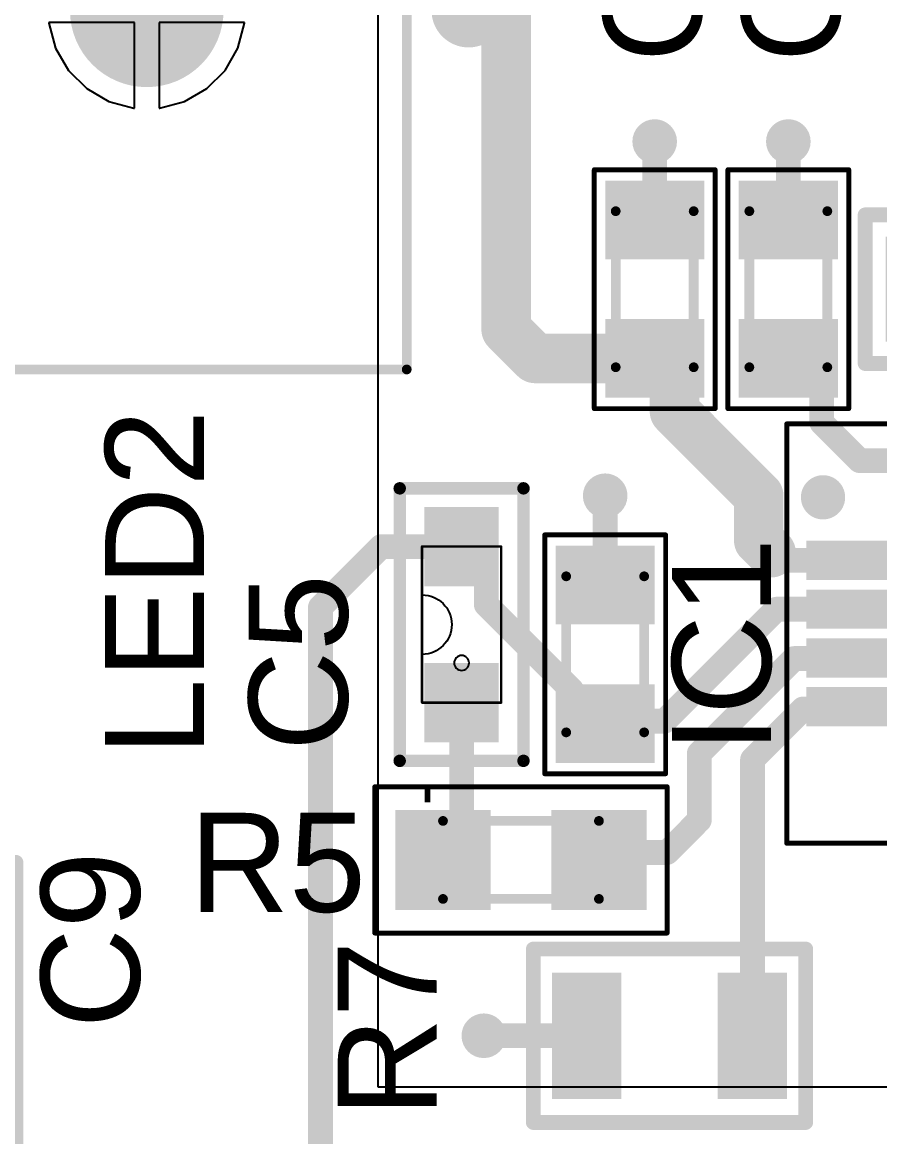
# Model space of a CAD drawing. Header units: inches. Extents: x -0.1 to 45, y 0.5 to 34.4.
# Drawn here: x 23.28 to 32.08, y 7.78 to 19.21 of the extents above; entities that cross this region are included whole.
import ezdxf

# ---------------------------------------------------------------- set-up
doc = ezdxf.new("R2010")
doc.units = ezdxf.units.IN
doc.styles.add('Arial', font='', dxfattribs={"height": 0.2})
doc.styles.get('Arial').set_extended_font_data('Arial')

# ---------------------------------------------------------------- blocks, each defined once
blk = doc.blocks.new('STA_RMCF0805_STP_L_51')
for color, points in [(8, [(-1.2065, 0.6477), (-0.4953, 0.6477), (-0.4953, -0.6477), (-1.2065, -0.6477)]), (216, [(-1.2065, 0.6477), (-0.4953, 0.6477), (-0.4953, -0.6477), (-1.2065, -0.6477)]), (1, [(-1.2065, 0.6477), (-0.4953, 0.6477), (-0.4953, -0.6477), (-1.2065, -0.6477)]), (8, [(0.4953, 0.6477), (1.2065, 0.6477), (1.2065, -0.6477), (0.4953, -0.6477)]), (216, [(0.4953, 0.6477), (1.2065, 0.6477), (1.2065, -0.6477), (0.4953, -0.6477)]), (1, [(0.4953, 0.6477), (1.2065, 0.6477), (1.2065, -0.6477), (0.4953, -0.6477)])]:
    blk.add_hatch(color=color).paths.add_polyline_path(points)
for points in [[(-1.397, -0.889, 0.1524, 0.1524, 0), (-1.397, 0.889, 0.1524, 0.1524, 0)], [(-1.397, 0.889, 0.1524, 0.1524, 0), (1.397, 0.889, 0.1524, 0.1524, 0)], [(1.397, -0.889, 0.1524, 0.1524, 0), (1.397, 0.889, 0.1524, 0.1524, 0)], [(-1.397, -0.889, 0.1524, 0.1524, 0), (1.397, -0.889, 0.1524, 0.1524, 0)]]:
    blk.add_lwpolyline(points, format="xyseb")
for points in [[(-1.4351, 0.889, 0.0762, 0.0762, 1), (-1.3589, 0.889, 0.0762, 0.0762, 1)], [(-1.4351, 0.889, 0.0762, 0.0762, 1), (-1.3589, 0.889, 0.0762, 0.0762, 1)], [(1.3589, 0.889, 0.0762, 0.0762, 1), (1.4351, 0.889, 0.0762, 0.0762, 1)], [(1.3589, 0.889, 0.0762, 0.0762, 1), (1.4351, 0.889, 0.0762, 0.0762, 1)], [(-1.4351, -0.889, 0.0762, 0.0762, 1), (-1.3589, -0.889, 0.0762, 0.0762, 1)], [(-1.4351, -0.889, 0.0762, 0.0762, 1), (-1.3589, -0.889, 0.0762, 0.0762, 1)], [(1.3589, -0.889, 0.0762, 0.0762, 1), (1.4351, -0.889, 0.0762, 0.0762, 1)], [(1.3589, -0.889, 0.0762, 0.0762, 1), (1.4351, -0.889, 0.0762, 0.0762, 1)]]:
    blk.add_lwpolyline(points, format="xyseb", close=True)
at = {"style": 'Arial'}
blk.add_text('R7', height=1.016, rotation=90, dxfattribs=at).set_placement((-2.3876, -0.8382))
blk = doc.blocks.new('RESC1608X55N_53')
for color, points in [(216, [(-1.288, -0.513), (-1.288, 0.513), (-0.312, 0.513), (-0.312, -0.513)]), (8, [(-1.25, -0.475), (-1.25, 0.475), (-0.35, 0.475), (-0.35, -0.475)]), (1, [(-1.25, -0.475), (-1.25, 0.475), (-0.35, 0.475), (-0.35, -0.475)]), (216, [(0.312, -0.513), (0.312, 0.513), (1.288, 0.513), (1.288, -0.513)]), (8, [(0.35, -0.475), (0.35, 0.475), (1.25, 0.475), (1.25, -0.475)]), (1, [(0.35, -0.475), (0.35, 0.475), (1.25, 0.475), (1.25, -0.475)])]:
    blk.add_hatch(color=color).paths.add_polyline_path(points)
for points in [[(-1.5, 0.75, 0.05, 0.05, 0), (1.5, 0.75, 0.05, 0.05, 0)], [(-1.5, -0.75, 0.05, 0.05, 0), (-1.5, 0.75, 0.05, 0.05, 0)], [(1.5, -0.75, 0.05, 0.05, 0), (1.5, 0.75, 0.05, 0.05, 0)], [(-0.8, -0.4, 0.1, 0.1, 0), (-0.8, 0.4, 0.1, 0.1, 0)], [(-0.8, 0.4, 0.1, 0.1, 0), (0.8, 0.4, 0.1, 0.1, 0)], [(0.8, -0.4, 0.1, 0.1, 0), (0.8, 0.4, 0.1, 0.1, 0)], [(-0.8, -0.4, 0.1, 0.1, 0), (0.8, -0.4, 0.1, 0.1, 0)], [(-1.5, -0.75, 0.05, 0.05, 0), (1.5, -0.75, 0.05, 0.05, 0)]]:
    blk.add_lwpolyline(points, format="xyseb")
for points in [[(-1.512, 0.75, 0.025, 0.025, 1), (-1.488, 0.75, 0.025, 0.025, 1)], [(-1.512, 0.75, 0.025, 0.025, 1), (-1.488, 0.75, 0.025, 0.025, 1)], [(1.488, 0.75, 0.025, 0.025, 1), (1.512, 0.75, 0.025, 0.025, 1)], [(1.488, 0.75, 0.025, 0.025, 1), (1.512, 0.75, 0.025, 0.025, 1)], [(-0.825, 0.4, 0.05, 0.05, 1), (-0.775, 0.4, 0.05, 0.05, 1)], [(-0.825, 0.4, 0.05, 0.05, 1), (-0.775, 0.4, 0.05, 0.05, 1)], [(0.775, 0.4, 0.05, 0.05, 1), (0.825, 0.4, 0.05, 0.05, 1)], [(0.775, 0.4, 0.05, 0.05, 1), (0.825, 0.4, 0.05, 0.05, 1)], [(-0.825, -0.4, 0.05, 0.05, 1), (-0.775, -0.4, 0.05, 0.05, 1)], [(-0.825, -0.4, 0.05, 0.05, 1), (-0.775, -0.4, 0.05, 0.05, 1)], [(0.775, -0.4, 0.05, 0.05, 1), (0.825, -0.4, 0.05, 0.05, 1)], [(0.775, -0.4, 0.05, 0.05, 1), (0.825, -0.4, 0.05, 0.05, 1)], [(-1.512, -0.75, 0.025, 0.025, 1), (-1.488, -0.75, 0.025, 0.025, 1)], [(-1.512, -0.75, 0.025, 0.025, 1), (-1.488, -0.75, 0.025, 0.025, 1)], [(1.488, -0.75, 0.025, 0.025, 1), (1.512, -0.75, 0.025, 0.025, 1)], [(1.488, -0.75, 0.025, 0.025, 1), (1.512, -0.75, 0.025, 0.025, 1)]]:
    blk.add_lwpolyline(points, format="xyseb", close=True)
at = {"style": 'Arial'}
blk.add_text('R5', height=1.016, rotation=360, dxfattribs=at).set_placement((-3.404, -0.533))
blk = doc.blocks.new('LED_B1931NG_HVK_59')
for color, points in [(8, [(-1.206, 0.381), (-0.394, 0.381), (-0.394, -0.381), (-1.206, -0.381)]), (216, [(-1.206, 0.381), (-0.394, 0.381), (-0.394, -0.381), (-1.206, -0.381)]), (1, [(-1.206, 0.381), (-0.394, 0.381), (-0.394, -0.381), (-1.206, -0.381)]), (8, [(1.206, -0.381), (0.394, -0.381), (0.394, 0.381), (1.206, 0.381)]), (216, [(1.206, -0.381), (0.394, -0.381), (0.394, 0.381), (1.206, 0.381)]), (1, [(1.206, -0.381), (0.394, -0.381), (0.394, 0.381), (1.206, 0.381)])]:
    blk.add_hatch(color=color).paths.add_polyline_path(points)
for points, format in [([(-1.397, 0.635, 0.127, 0.127, 0), (1.397, 0.635, 0.127, 0.127, 0)], "xyseb"), ([(-1.397, 0.635, 0.127, 0.127, 0), (-1.397, -0.635, 0.127, 0.127, 0)], "xyseb"), ([(1.397, 0.635, 0.127, 0.127, 0), (1.397, -0.635, 0.127, 0.127, 0)], "xyseb"), ([(-0.8, 0.406, 0.0254, 0.0254, 0), (0.8, 0.406, 0.0254, 0.0254, 0)], "xyseb"), ([(-0.8, 0.406, 0.0254, 0.0254, 0), (-0.8, -0.406, 0.0254, 0.0254, 0)], "xyseb"), ([(0.305, 0.406, -1), (-0.305, 0.406)], "xyb"), ([(0.8, 0.406, 0.0254, 0.0254, 0), (0.8, -0.406, 0.0254, 0.0254, 0)], "xyseb"), ([(-0.8, -0.406, 0.0254, 0.0254, 0), (0.8, -0.406, 0.0254, 0.0254, 0)], "xyseb"), ([(-1.397, -0.635, 0.127, 0.127, 0), (1.397, -0.635, 0.127, 0.127, 0)], "xyseb")]:
    blk.add_lwpolyline(points, format=format)
for points, format in [([(-1.429, 0.635, 0.0635, 0.0635, 1), (-1.365, 0.635, 0.0635, 0.0635, 1)], "xyseb"), ([(-1.429, 0.635, 0.0635, 0.0635, 1), (-1.365, 0.635, 0.0635, 0.0635, 1)], "xyseb"), ([(1.365, 0.635, 0.0635, 0.0635, 1), (1.429, 0.635, 0.0635, 0.0635, 1)], "xyseb"), ([(1.365, 0.635, 0.0635, 0.0635, 1), (1.429, 0.635, 0.0635, 0.0635, 1)], "xyseb"), ([(-0.806, 0.406, 0.0127, 0.0127, 1), (-0.794, 0.406, 0.0127, 0.0127, 1)], "xyseb"), ([(-0.806, 0.406, 0.0127, 0.0127, 1), (-0.794, 0.406, 0.0127, 0.0127, 1)], "xyseb"), ([(-0.305, 0.406, 1), (-0.305, 0.406, 1)], "xyb"), ([(0.305, 0.406, 1), (0.305, 0.406, 1)], "xyb"), ([(0.794, 0.406, 0.0127, 0.0127, 1), (0.806, 0.406, 0.0127, 0.0127, 1)], "xyseb"), ([(0.794, 0.406, 0.0127, 0.0127, 1), (0.806, 0.406, 0.0127, 0.0127, 1)], "xyseb"), ([(-0.317, 0, 1), (-0.47, 0, 1)], "xyb"), ([(-0.47, 0, 1), (-0.47, 0, 1)], "xyb"), ([(-0.317, 0, 1), (-0.317, 0, 1)], "xyb"), ([(-0.806, -0.406, 0.0127, 0.0127, 1), (-0.794, -0.406, 0.0127, 0.0127, 1)], "xyseb"), ([(-0.806, -0.406, 0.0127, 0.0127, 1), (-0.794, -0.406, 0.0127, 0.0127, 1)], "xyseb"), ([(0.794, -0.406, 0.0127, 0.0127, 1), (0.806, -0.406, 0.0127, 0.0127, 1)], "xyseb"), ([(0.794, -0.406, 0.0127, 0.0127, 1), (0.806, -0.406, 0.0127, 0.0127, 1)], "xyseb"), ([(-1.429, -0.635, 0.0635, 0.0635, 1), (-1.365, -0.635, 0.0635, 0.0635, 1)], "xyseb"), ([(-1.429, -0.635, 0.0635, 0.0635, 1), (-1.365, -0.635, 0.0635, 0.0635, 1)], "xyseb"), ([(1.365, -0.635, 0.0635, 0.0635, 1), (1.429, -0.635, 0.0635, 0.0635, 1)], "xyseb"), ([(1.365, -0.635, 0.0635, 0.0635, 1), (1.429, -0.635, 0.0635, 0.0635, 1)], "xyseb")]:
    blk.add_lwpolyline(points, format=format, close=True)
at = {"style": 'Arial'}
blk.add_text('LED2', height=1.016, dxfattribs=at).set_placement((-1.346, 2.642))
blk = doc.blocks.new('B4BXHALFSN_63')
h = blk.add_hatch(color=216)
edge = h.paths.add_edge_path()
edge.add_arc((0, 0), 0.788, 0, 360)
h = blk.add_hatch(color=6)
edge = h.paths.add_edge_path()
edge.add_arc((0, 0), 0.788, 0, 360)
h = blk.add_hatch(color=9)
edge = h.paths.add_edge_path()
edge.add_arc((0, 0), 0.75, 0, 360)
h = blk.add_hatch(color=1)
edge = h.paths.add_edge_path()
edge.add_arc((0, 0), 0.75, 0, 360)
h = blk.add_hatch(color=5)
edge = h.paths.add_edge_path()
edge.add_arc((0, 0), 0.75, 0, 360)
h = blk.add_hatch(color=156)
edge = h.paths.add_edge_path()
edge.add_arc((0, 0), 0.5, 0, 360)
for points in [[(10.287, 3.683, 0.1, 0.1, 0), (-2.667, 3.683, 0.1, 0.1, 0)], [(-2.667, 3.683, 0.1, 0.1, 0), (-2.667, -2.667, 0.1, 0.1, 0)]]:
    blk.add_lwpolyline(points, format="xyseb")
for points in [[(-2.692, 3.683, 0.05, 0.05, 1), (-2.642, 3.683, 0.05, 0.05, 1)], [(-2.692, 3.683, 0.05, 0.05, 1), (-2.642, 3.683, 0.05, 0.05, 1)], [(-3.175, 0, 0.508, 0.508, 1), (-3.429, 0, 0.508, 0.508, 1)], [(-3.556, 0, 0.254, 0.254, 1), (-3.302, 0, 0.254, 0.254, 1)], [(-3.302, 0, 0.254, 0.254, 1), (-3.048, 0, 0.254, 0.254, 1)]]:
    blk.add_lwpolyline(points, format="xyseb", close=True)
blk = doc.blocks.new('QFN50P300X300X80_17N_D_68')
for color, points in [(216, [(-0.951, 1.049), (-0.951, 1.951), (-0.549, 1.951), (-0.549, 1.049)]), (216, [(-0.451, 1.049), (-0.451, 1.951), (-0.049, 1.951), (-0.049, 1.049)]), (216, [(0.049, 1.049), (0.049, 1.951), (0.451, 1.951), (0.451, 1.049)]), (216, [(0.549, 1.049), (0.549, 1.951), (0.951, 1.951), (0.951, 1.049)]), (8, [(-0.9, 1.1), (-0.9, 1.9), (-0.6, 1.9), (-0.6, 1.1)]), (1, [(-0.9, 1.1), (-0.9, 1.9), (-0.6, 1.9), (-0.6, 1.1)]), (8, [(-0.4, 1.1), (-0.4, 1.9), (-0.1, 1.9), (-0.1, 1.1)]), (1, [(-0.4, 1.1), (-0.4, 1.9), (-0.1, 1.9), (-0.1, 1.1)]), (8, [(0.1, 1.1), (0.1, 1.9), (0.4, 1.9), (0.4, 1.1)]), (1, [(0.1, 1.1), (0.1, 1.9), (0.4, 1.9), (0.4, 1.1)]), (8, [(0.6, 1.1), (0.6, 1.9), (0.9, 1.9), (0.9, 1.1)]), (1, [(0.6, 1.1), (0.6, 1.9), (0.9, 1.9), (0.9, 1.1)]), (216, [(-1.951, 0.951), (-1.049, 0.951), (-1.049, 0.549), (-1.951, 0.549)]), (216, [(-0.931, -0.931), (-0.931, 0.931), (0.931, 0.931), (0.931, -0.931)]), (216, [(1.049, 0.951), (1.951, 0.951), (1.951, 0.549), (1.049, 0.549)]), (8, [(-1.9, 0.9), (-1.1, 0.9), (-1.1, 0.6), (-1.9, 0.6)]), (1, [(-1.9, 0.9), (-1.1, 0.9), (-1.1, 0.6), (-1.9, 0.6)]), (8, [(-0.88, -0.88), (-0.88, 0.88), (0.88, 0.88), (0.88, -0.88)]), (1, [(-0.88, -0.88), (-0.88, 0.88), (0.88, 0.88), (0.88, -0.88)]), (8, [(1.1, 0.9), (1.9, 0.9), (1.9, 0.6), (1.1, 0.6)]), (1, [(1.1, 0.9), (1.9, 0.9), (1.9, 0.6), (1.1, 0.6)]), (216, [(-1.951, 0.451), (-1.049, 0.451), (-1.049, 0.049), (-1.951, 0.049)]), (8, [(-1.9, 0.4), (-1.1, 0.4), (-1.1, 0.1), (-1.9, 0.1)]), (1, [(-1.9, 0.4), (-1.1, 0.4), (-1.1, 0.1), (-1.9, 0.1)]), (216, [(1.049, 0.451), (1.951, 0.451), (1.951, 0.049), (1.049, 0.049)]), (8, [(1.1, 0.4), (1.9, 0.4), (1.9, 0.1), (1.1, 0.1)]), (1, [(1.1, 0.4), (1.9, 0.4), (1.9, 0.1), (1.1, 0.1)]), (216, [(-1.951, -0.049), (-1.049, -0.049), (-1.049, -0.451), (-1.951, -0.451)]), (8, [(-1.9, -0.1), (-1.1, -0.1), (-1.1, -0.4), (-1.9, -0.4)]), (1, [(-1.9, -0.1), (-1.1, -0.1), (-1.1, -0.4), (-1.9, -0.4)]), (216, [(1.049, -0.049), (1.951, -0.049), (1.951, -0.451), (1.049, -0.451)]), (8, [(1.1, -0.1), (1.9, -0.1), (1.9, -0.4), (1.1, -0.4)]), (1, [(1.1, -0.1), (1.9, -0.1), (1.9, -0.4), (1.1, -0.4)]), (216, [(-1.951, -0.549), (-1.049, -0.549), (-1.049, -0.951), (-1.951, -0.951)]), (216, [(1.049, -0.549), (1.951, -0.549), (1.951, -0.951), (1.049, -0.951)]), (8, [(-1.9, -0.6), (-1.1, -0.6), (-1.1, -0.9), (-1.9, -0.9)]), (1, [(-1.9, -0.6), (-1.1, -0.6), (-1.1, -0.9), (-1.9, -0.9)]), (8, [(1.1, -0.6), (1.9, -0.6), (1.9, -0.9), (1.1, -0.9)]), (1, [(1.1, -0.6), (1.9, -0.6), (1.9, -0.9), (1.1, -0.9)]), (216, [(-0.951, -1.951), (-0.951, -1.049), (-0.549, -1.049), (-0.549, -1.951)]), (8, [(-0.9, -1.9), (-0.9, -1.1), (-0.6, -1.1), (-0.6, -1.9)]), (1, [(-0.9, -1.9), (-0.9, -1.1), (-0.6, -1.1), (-0.6, -1.9)]), (216, [(-0.451, -1.951), (-0.451, -1.049), (-0.049, -1.049), (-0.049, -1.951)]), (8, [(-0.4, -1.9), (-0.4, -1.1), (-0.1, -1.1), (-0.1, -1.9)]), (1, [(-0.4, -1.9), (-0.4, -1.1), (-0.1, -1.1), (-0.1, -1.9)]), (216, [(0.049, -1.951), (0.049, -1.049), (0.451, -1.049), (0.451, -1.951)]), (8, [(0.1, -1.9), (0.1, -1.1), (0.4, -1.1), (0.4, -1.9)]), (1, [(0.1, -1.9), (0.1, -1.1), (0.4, -1.1), (0.4, -1.9)]), (216, [(0.549, -1.951), (0.549, -1.049), (0.951, -1.049), (0.951, -1.951)]), (8, [(0.6, -1.9), (0.6, -1.1), (0.9, -1.1), (0.9, -1.9)]), (1, [(0.6, -1.9), (0.6, -1.1), (0.9, -1.1), (0.9, -1.9)])]:
    blk.add_hatch(color=color).paths.add_polyline_path(points)
for points in [[(-2.15, 2.15, 0.05, 0.05, 0), (2.15, 2.15, 0.05, 0.05, 0)], [(-2.15, -2.15, 0.05, 0.05, 0), (-2.15, 2.15, 0.05, 0.05, 0)], [(2.15, -2.15, 0.05, 0.05, 0), (2.15, 2.15, 0.05, 0.05, 0)], [(-2.15, -2.15, 0.05, 0.05, 0), (2.15, -2.15, 0.05, 0.05, 0)]]:
    blk.add_lwpolyline(points, format="xyseb")
for points in [[(-2.163, 2.15, 0.025, 0.025, 1), (-2.138, 2.15, 0.025, 0.025, 1)], [(-2.163, 2.15, 0.025, 0.025, 1), (-2.138, 2.15, 0.025, 0.025, 1)], [(2.138, 2.15, 0.025, 0.025, 1), (2.163, 2.15, 0.025, 0.025, 1)], [(2.138, 2.15, 0.025, 0.025, 1), (2.163, 2.15, 0.025, 0.025, 1)], [(-1.676, 1.397, 0.25, 0.25, 1), (-1.88, 1.397, 0.25, 0.25, 1)], [(-1.942, 1.397, 0.125, 0.125, 1), (-1.817, 1.397, 0.125, 0.125, 1)], [(-1.739, 1.397, 0.125, 0.125, 1), (-1.614, 1.397, 0.125, 0.125, 1)], [(-2.163, -2.15, 0.025, 0.025, 1), (-2.138, -2.15, 0.025, 0.025, 1)], [(-2.163, -2.15, 0.025, 0.025, 1), (-2.138, -2.15, 0.025, 0.025, 1)], [(2.138, -2.15, 0.025, 0.025, 1), (2.163, -2.15, 0.025, 0.025, 1)], [(2.138, -2.15, 0.025, 0.025, 1), (2.163, -2.15, 0.025, 0.025, 1)]]:
    blk.add_lwpolyline(points, format="xyseb", close=True)
at = {"style": 'Arial'}
blk.add_text('IC1', height=1.016, rotation=90, dxfattribs=at).set_placement((-2.311, -1.229))
blk = doc.blocks.new('C0603_70')
for color, points in [(216, [(-1.313, -0.538), (-1.313, 0.538), (-0.287, 0.538), (-0.287, -0.538)]), (8, [(-1.275, -0.5), (-1.275, 0.5), (-0.325, 0.5), (-0.325, -0.5)]), (1, [(-1.275, -0.5), (-1.275, 0.5), (-0.325, 0.5), (-0.325, -0.5)]), (216, [(0.287, -0.538), (0.287, 0.538), (1.313, 0.538), (1.313, -0.538)]), (8, [(0.325, -0.5), (0.325, 0.5), (1.275, 0.5), (1.275, -0.5)]), (1, [(0.325, -0.5), (0.325, 0.5), (1.275, 0.5), (1.275, -0.5)])]:
    blk.add_hatch(color=color).paths.add_polyline_path(points)
for points in [[(1.524, 0.762, 0.152, 0.152, 0), (-1.524, 0.762, 0.152, 0.152, 0)], [(-1.524, -0.762, 0.152, 0.152, 0), (-1.524, 0.762, 0.152, 0.152, 0)], [(1.524, -0.762, 0.152, 0.152, 0), (1.524, 0.762, 0.152, 0.152, 0)], [(-0.8, -0.4, 0.2, 0.2, 0), (-0.8, 0.4, 0.2, 0.2, 0)], [(0.8, 0.4, 0.2, 0.2, 0), (-0.8, 0.4, 0.2, 0.2, 0)], [(0.8, -0.4, 0.2, 0.2, 0), (0.8, 0.4, 0.2, 0.2, 0)], [(0.8, -0.4, 0.2, 0.2, 0), (-0.8, -0.4, 0.2, 0.2, 0)], [(1.524, -0.762, 0.152, 0.152, 0), (-1.524, -0.762, 0.152, 0.152, 0)]]:
    blk.add_lwpolyline(points, format="xyseb")
for points in [[(-1.562, 0.762, 0.0762, 0.0762, 1), (-1.486, 0.762, 0.0762, 0.0762, 1)], [(-1.562, 0.762, 0.0762, 0.0762, 1), (-1.486, 0.762, 0.0762, 0.0762, 1)], [(1.486, 0.762, 0.0762, 0.0762, 1), (1.562, 0.762, 0.0762, 0.0762, 1)], [(1.486, 0.762, 0.0762, 0.0762, 1), (1.562, 0.762, 0.0762, 0.0762, 1)], [(-0.85, 0.4, 0.1, 0.1, 1), (-0.75, 0.4, 0.1, 0.1, 1)], [(-0.85, 0.4, 0.1, 0.1, 1), (-0.75, 0.4, 0.1, 0.1, 1)], [(0.75, 0.4, 0.1, 0.1, 1), (0.85, 0.4, 0.1, 0.1, 1)], [(0.75, 0.4, 0.1, 0.1, 1), (0.85, 0.4, 0.1, 0.1, 1)], [(-0.85, -0.4, 0.1, 0.1, 1), (-0.75, -0.4, 0.1, 0.1, 1)], [(-0.85, -0.4, 0.1, 0.1, 1), (-0.75, -0.4, 0.1, 0.1, 1)], [(0.75, -0.4, 0.1, 0.1, 1), (0.85, -0.4, 0.1, 0.1, 1)], [(0.75, -0.4, 0.1, 0.1, 1), (0.85, -0.4, 0.1, 0.1, 1)], [(-1.562, -0.762, 0.0762, 0.0762, 1), (-1.486, -0.762, 0.0762, 0.0762, 1)], [(-1.562, -0.762, 0.0762, 0.0762, 1), (-1.486, -0.762, 0.0762, 0.0762, 1)], [(1.486, -0.762, 0.0762, 0.0762, 1), (1.562, -0.762, 0.0762, 0.0762, 1)], [(1.486, -0.762, 0.0762, 0.0762, 1), (1.562, -0.762, 0.0762, 0.0762, 1)]]:
    blk.add_lwpolyline(points, format="xyseb", close=True)
at = {"style": 'Arial'}
blk.add_text('C9', height=1.016, rotation=-180, dxfattribs=at).set_placement((0.178, 2.032))
blk = doc.blocks.new('CAPC1608X90N_74')
for color, points in [(216, [(-1.113, -0.508), (-1.113, 0.508), (-0.307, 0.508), (-0.307, -0.508)]), (8, [(-1.075, -0.47), (-1.075, 0.47), (-0.345, 0.47), (-0.345, -0.47)]), (1, [(-1.075, -0.47), (-1.075, 0.47), (-0.345, 0.47), (-0.345, -0.47)]), (216, [(0.307, -0.508), (0.307, 0.508), (1.113, 0.508), (1.113, -0.508)]), (8, [(0.345, -0.47), (0.345, 0.47), (1.075, 0.47), (1.075, -0.47)]), (1, [(0.345, -0.47), (0.345, 0.47), (1.075, 0.47), (1.075, -0.47)])]:
    blk.add_hatch(color=color).paths.add_polyline_path(points)
for points in [[(-1.225, -0.62, 0.05, 0.05, 0), (-1.225, 0.62, 0.05, 0.05, 0)], [(1.225, 0.62, 0.05, 0.05, 0), (-1.225, 0.62, 0.05, 0.05, 0)], [(1.225, -0.62, 0.05, 0.05, 0), (1.225, 0.62, 0.05, 0.05, 0)], [(0.8, 0.4, 0.1, 0.1, 0), (-0.8, 0.4, 0.1, 0.1, 0)], [(-0.8, -0.4, 0.1, 0.1, 0), (-0.8, 0.4, 0.1, 0.1, 0)], [(0.8, -0.4, 0.1, 0.1, 0), (0.8, 0.4, 0.1, 0.1, 0)], [(0.8, -0.4, 0.1, 0.1, 0), (-0.8, -0.4, 0.1, 0.1, 0)], [(1.225, -0.62, 0.05, 0.05, 0), (-1.225, -0.62, 0.05, 0.05, 0)]]:
    blk.add_lwpolyline(points, format="xyseb")
for points in [[(-1.237, 0.62, 0.025, 0.025, 1), (-1.212, 0.62, 0.025, 0.025, 1)], [(-1.237, 0.62, 0.025, 0.025, 1), (-1.212, 0.62, 0.025, 0.025, 1)], [(1.212, 0.62, 0.025, 0.025, 1), (1.237, 0.62, 0.025, 0.025, 1)], [(1.212, 0.62, 0.025, 0.025, 1), (1.237, 0.62, 0.025, 0.025, 1)], [(-0.825, 0.4, 0.05, 0.05, 1), (-0.775, 0.4, 0.05, 0.05, 1)], [(-0.825, 0.4, 0.05, 0.05, 1), (-0.775, 0.4, 0.05, 0.05, 1)], [(0.775, 0.4, 0.05, 0.05, 1), (0.825, 0.4, 0.05, 0.05, 1)], [(0.775, 0.4, 0.05, 0.05, 1), (0.825, 0.4, 0.05, 0.05, 1)], [(-0.825, -0.4, 0.05, 0.05, 1), (-0.775, -0.4, 0.05, 0.05, 1)], [(-0.825, -0.4, 0.05, 0.05, 1), (-0.775, -0.4, 0.05, 0.05, 1)], [(0.775, -0.4, 0.05, 0.05, 1), (0.825, -0.4, 0.05, 0.05, 1)], [(0.775, -0.4, 0.05, 0.05, 1), (0.825, -0.4, 0.05, 0.05, 1)], [(-1.237, -0.62, 0.025, 0.025, 1), (-1.212, -0.62, 0.025, 0.025, 1)], [(-1.237, -0.62, 0.025, 0.025, 1), (-1.212, -0.62, 0.025, 0.025, 1)], [(1.212, -0.62, 0.025, 0.025, 1), (1.237, -0.62, 0.025, 0.025, 1)], [(1.212, -0.62, 0.025, 0.025, 1), (1.237, -0.62, 0.025, 0.025, 1)]]:
    blk.add_lwpolyline(points, format="xyseb", close=True)
at = {"style": 'Arial'}
blk.add_text('C5', height=1.016, rotation=-180, dxfattribs=at).set_placement((0.991, -2.642))
blk = doc.blocks.new('CAPC1608X90N_75')
for color, points in [(216, [(-1.113, -0.508), (-1.113, 0.508), (-0.307, 0.508), (-0.307, -0.508)]), (8, [(-1.075, -0.47), (-1.075, 0.47), (-0.345, 0.47), (-0.345, -0.47)]), (1, [(-1.075, -0.47), (-1.075, 0.47), (-0.345, 0.47), (-0.345, -0.47)]), (216, [(0.307, -0.508), (0.307, 0.508), (1.113, 0.508), (1.113, -0.508)]), (8, [(0.345, -0.47), (0.345, 0.47), (1.075, 0.47), (1.075, -0.47)]), (1, [(0.345, -0.47), (0.345, 0.47), (1.075, 0.47), (1.075, -0.47)])]:
    blk.add_hatch(color=color).paths.add_polyline_path(points)
for points in [[(1.225, 0.62, 0.05, 0.05, 0), (-1.225, 0.62, 0.05, 0.05, 0)], [(-1.225, -0.62, 0.05, 0.05, 0), (-1.225, 0.62, 0.05, 0.05, 0)], [(1.225, -0.62, 0.05, 0.05, 0), (1.225, 0.62, 0.05, 0.05, 0)], [(-0.8, -0.4, 0.1, 0.1, 0), (-0.8, 0.4, 0.1, 0.1, 0)], [(0.8, 0.4, 0.1, 0.1, 0), (-0.8, 0.4, 0.1, 0.1, 0)], [(0.8, -0.4, 0.1, 0.1, 0), (0.8, 0.4, 0.1, 0.1, 0)], [(0.8, -0.4, 0.1, 0.1, 0), (-0.8, -0.4, 0.1, 0.1, 0)], [(1.225, -0.62, 0.05, 0.05, 0), (-1.225, -0.62, 0.05, 0.05, 0)]]:
    blk.add_lwpolyline(points, format="xyseb")
for points in [[(-1.237, 0.62, 0.025, 0.025, 1), (-1.212, 0.62, 0.025, 0.025, 1)], [(-1.237, 0.62, 0.025, 0.025, 1), (-1.212, 0.62, 0.025, 0.025, 1)], [(1.212, 0.62, 0.025, 0.025, 1), (1.237, 0.62, 0.025, 0.025, 1)], [(1.212, 0.62, 0.025, 0.025, 1), (1.237, 0.62, 0.025, 0.025, 1)], [(-0.825, 0.4, 0.05, 0.05, 1), (-0.775, 0.4, 0.05, 0.05, 1)], [(-0.825, 0.4, 0.05, 0.05, 1), (-0.775, 0.4, 0.05, 0.05, 1)], [(0.775, 0.4, 0.05, 0.05, 1), (0.825, 0.4, 0.05, 0.05, 1)], [(0.775, 0.4, 0.05, 0.05, 1), (0.825, 0.4, 0.05, 0.05, 1)], [(-0.825, -0.4, 0.05, 0.05, 1), (-0.775, -0.4, 0.05, 0.05, 1)], [(-0.825, -0.4, 0.05, 0.05, 1), (-0.775, -0.4, 0.05, 0.05, 1)], [(0.775, -0.4, 0.05, 0.05, 1), (0.825, -0.4, 0.05, 0.05, 1)], [(0.775, -0.4, 0.05, 0.05, 1), (0.825, -0.4, 0.05, 0.05, 1)], [(-1.237, -0.62, 0.025, 0.025, 1), (-1.212, -0.62, 0.025, 0.025, 1)], [(-1.237, -0.62, 0.025, 0.025, 1), (-1.212, -0.62, 0.025, 0.025, 1)], [(1.212, -0.62, 0.025, 0.025, 1), (1.237, -0.62, 0.025, 0.025, 1)], [(1.212, -0.62, 0.025, 0.025, 1), (1.237, -0.62, 0.025, 0.025, 1)]]:
    blk.add_lwpolyline(points, format="xyseb", close=True)
at = {"style": 'Arial'}
blk.add_text('C4', height=1.016, rotation=-180, dxfattribs=at).set_placement((-2.327, 0.533))
blk = doc.blocks.new('CAPC1608X90N_76')
for color, points in [(216, [(-1.113, -0.508), (-1.113, 0.508), (-0.307, 0.508), (-0.307, -0.508)]), (8, [(-1.075, -0.47), (-1.075, 0.47), (-0.345, 0.47), (-0.345, -0.47)]), (1, [(-1.075, -0.47), (-1.075, 0.47), (-0.345, 0.47), (-0.345, -0.47)]), (216, [(0.307, -0.508), (0.307, 0.508), (1.113, 0.508), (1.113, -0.508)]), (8, [(0.345, -0.47), (0.345, 0.47), (1.075, 0.47), (1.075, -0.47)]), (1, [(0.345, -0.47), (0.345, 0.47), (1.075, 0.47), (1.075, -0.47)])]:
    blk.add_hatch(color=color).paths.add_polyline_path(points)
for points in [[(1.225, 0.62, 0.05, 0.05, 0), (-1.225, 0.62, 0.05, 0.05, 0)], [(-1.225, -0.62, 0.05, 0.05, 0), (-1.225, 0.62, 0.05, 0.05, 0)], [(1.225, -0.62, 0.05, 0.05, 0), (1.225, 0.62, 0.05, 0.05, 0)], [(-0.8, -0.4, 0.1, 0.1, 0), (-0.8, 0.4, 0.1, 0.1, 0)], [(0.8, 0.4, 0.1, 0.1, 0), (-0.8, 0.4, 0.1, 0.1, 0)], [(0.8, -0.4, 0.1, 0.1, 0), (0.8, 0.4, 0.1, 0.1, 0)], [(0.8, -0.4, 0.1, 0.1, 0), (-0.8, -0.4, 0.1, 0.1, 0)], [(1.225, -0.62, 0.05, 0.05, 0), (-1.225, -0.62, 0.05, 0.05, 0)]]:
    blk.add_lwpolyline(points, format="xyseb")
for points in [[(-1.237, 0.62, 0.025, 0.025, 1), (-1.212, 0.62, 0.025, 0.025, 1)], [(-1.237, 0.62, 0.025, 0.025, 1), (-1.212, 0.62, 0.025, 0.025, 1)], [(1.212, 0.62, 0.025, 0.025, 1), (1.237, 0.62, 0.025, 0.025, 1)], [(1.212, 0.62, 0.025, 0.025, 1), (1.237, 0.62, 0.025, 0.025, 1)], [(-0.825, 0.4, 0.05, 0.05, 1), (-0.775, 0.4, 0.05, 0.05, 1)], [(-0.825, 0.4, 0.05, 0.05, 1), (-0.775, 0.4, 0.05, 0.05, 1)], [(0.775, 0.4, 0.05, 0.05, 1), (0.825, 0.4, 0.05, 0.05, 1)], [(0.775, 0.4, 0.05, 0.05, 1), (0.825, 0.4, 0.05, 0.05, 1)], [(-0.825, -0.4, 0.05, 0.05, 1), (-0.775, -0.4, 0.05, 0.05, 1)], [(-0.825, -0.4, 0.05, 0.05, 1), (-0.775, -0.4, 0.05, 0.05, 1)], [(0.775, -0.4, 0.05, 0.05, 1), (0.825, -0.4, 0.05, 0.05, 1)], [(0.775, -0.4, 0.05, 0.05, 1), (0.825, -0.4, 0.05, 0.05, 1)], [(-1.237, -0.62, 0.025, 0.025, 1), (-1.212, -0.62, 0.025, 0.025, 1)], [(-1.237, -0.62, 0.025, 0.025, 1), (-1.212, -0.62, 0.025, 0.025, 1)], [(1.212, -0.62, 0.025, 0.025, 1), (1.237, -0.62, 0.025, 0.025, 1)], [(1.212, -0.62, 0.025, 0.025, 1), (1.237, -0.62, 0.025, 0.025, 1)]]:
    blk.add_lwpolyline(points, format="xyseb", close=True)
at = {"style": 'Arial'}
blk.add_text('C3', height=1.016, rotation=-180, dxfattribs=at).set_placement((-2.327, 0.483))
blk = doc.blocks.new('C0603_78')
for color, points in [(216, [(-1.313, -0.538), (-1.313, 0.538), (-0.287, 0.538), (-0.287, -0.538)]), (8, [(-1.275, -0.5), (-1.275, 0.5), (-0.325, 0.5), (-0.325, -0.5)]), (1, [(-1.275, -0.5), (-1.275, 0.5), (-0.325, 0.5), (-0.325, -0.5)]), (216, [(0.287, -0.538), (0.287, 0.538), (1.313, 0.538), (1.313, -0.538)]), (8, [(0.325, -0.5), (0.325, 0.5), (1.275, 0.5), (1.275, -0.5)]), (1, [(0.325, -0.5), (0.325, 0.5), (1.275, 0.5), (1.275, -0.5)])]:
    blk.add_hatch(color=color).paths.add_polyline_path(points)
for points in [[(-1.524, -0.762, 0.152, 0.152, 0), (-1.524, 0.762, 0.152, 0.152, 0)], [(-1.524, 0.762, 0.152, 0.152, 0), (1.524, 0.762, 0.152, 0.152, 0)], [(1.524, -0.762, 0.152, 0.152, 0), (1.524, 0.762, 0.152, 0.152, 0)], [(-0.8, 0.4, 0.2, 0.2, 0), (0.8, 0.4, 0.2, 0.2, 0)], [(-0.8, -0.4, 0.2, 0.2, 0), (-0.8, 0.4, 0.2, 0.2, 0)], [(0.8, -0.4, 0.2, 0.2, 0), (0.8, 0.4, 0.2, 0.2, 0)], [(-0.8, -0.4, 0.2, 0.2, 0), (0.8, -0.4, 0.2, 0.2, 0)], [(-1.524, -0.762, 0.152, 0.152, 0), (1.524, -0.762, 0.152, 0.152, 0)]]:
    blk.add_lwpolyline(points, format="xyseb")
for points in [[(-1.562, 0.762, 0.0762, 0.0762, 1), (-1.486, 0.762, 0.0762, 0.0762, 1)], [(-1.562, 0.762, 0.0762, 0.0762, 1), (-1.486, 0.762, 0.0762, 0.0762, 1)], [(1.486, 0.762, 0.0762, 0.0762, 1), (1.562, 0.762, 0.0762, 0.0762, 1)], [(1.486, 0.762, 0.0762, 0.0762, 1), (1.562, 0.762, 0.0762, 0.0762, 1)], [(-0.85, 0.4, 0.1, 0.1, 1), (-0.75, 0.4, 0.1, 0.1, 1)], [(-0.85, 0.4, 0.1, 0.1, 1), (-0.75, 0.4, 0.1, 0.1, 1)], [(0.75, 0.4, 0.1, 0.1, 1), (0.85, 0.4, 0.1, 0.1, 1)], [(0.75, 0.4, 0.1, 0.1, 1), (0.85, 0.4, 0.1, 0.1, 1)], [(-0.85, -0.4, 0.1, 0.1, 1), (-0.75, -0.4, 0.1, 0.1, 1)], [(-0.85, -0.4, 0.1, 0.1, 1), (-0.75, -0.4, 0.1, 0.1, 1)], [(0.75, -0.4, 0.1, 0.1, 1), (0.85, -0.4, 0.1, 0.1, 1)], [(0.75, -0.4, 0.1, 0.1, 1), (0.85, -0.4, 0.1, 0.1, 1)], [(-1.562, -0.762, 0.0762, 0.0762, 1), (-1.486, -0.762, 0.0762, 0.0762, 1)], [(-1.562, -0.762, 0.0762, 0.0762, 1), (-1.486, -0.762, 0.0762, 0.0762, 1)], [(1.486, -0.762, 0.0762, 0.0762, 1), (1.562, -0.762, 0.0762, 0.0762, 1)], [(1.486, -0.762, 0.0762, 0.0762, 1), (1.562, -0.762, 0.0762, 0.0762, 1)]]:
    blk.add_lwpolyline(points, format="xyseb", close=True)
at = {"style": 'Arial'}
blk.add_text('C1', height=1.016, dxfattribs=at).set_placement((0.102, 1.108))

msp = doc.modelspace()

# ---------------------------------------------------------------- hatches: boundary and pattern name
h = msp.add_hatch(color=216)
edge = h.paths.add_edge_path()
edge.add_arc((29.769, 17.983), 0.229, 0, 360)
h = msp.add_hatch(color=6)
edge = h.paths.add_edge_path()
edge.add_arc((29.769, 17.983), 0.229, 0, 360)
h = msp.add_hatch(color=1)
edge = h.paths.add_edge_path()
edge.add_arc((29.769, 17.983), 0.191, 0, 360)
h = msp.add_hatch(color=5)
edge = h.paths.add_edge_path()
edge.add_arc((29.769, 17.983), 0.191, 0, 360)
h = msp.add_hatch(color=216)
edge = h.paths.add_edge_path()
edge.add_arc((31.14, 17.983), 0.229, 0, 360)
h = msp.add_hatch(color=6)
edge = h.paths.add_edge_path()
edge.add_arc((31.14, 17.983), 0.229, 0, 360)
h = msp.add_hatch(color=1)
edge = h.paths.add_edge_path()
edge.add_arc((31.14, 17.983), 0.191, 0, 360)
h = msp.add_hatch(color=5)
edge = h.paths.add_edge_path()
edge.add_arc((31.14, 17.983), 0.191, 0, 360)
h = msp.add_hatch(color=16)
edge = h.paths.add_edge_path()
edge.add_arc((29.769, 17.983), 0.127, 0, 360)
h = msp.add_hatch(color=16)
edge = h.paths.add_edge_path()
edge.add_arc((31.14, 17.983), 0.127, 0, 360)
h = msp.add_hatch(color=216)
edge = h.paths.add_edge_path()
edge.add_arc((29.261, 14.351), 0.229, 0, 360)
h = msp.add_hatch(color=6)
edge = h.paths.add_edge_path()
edge.add_arc((29.261, 14.351), 0.229, 0, 360)
h = msp.add_hatch(color=1)
edge = h.paths.add_edge_path()
edge.add_arc((29.261, 14.351), 0.191, 0, 360)
h = msp.add_hatch(color=5)
edge = h.paths.add_edge_path()
edge.add_arc((29.261, 14.351), 0.191, 0, 360)
h = msp.add_hatch(color=16)
edge = h.paths.add_edge_path()
edge.add_arc((29.261, 14.351), 0.127, 0, 360)
h = msp.add_hatch(color=216)
edge = h.paths.add_edge_path()
edge.add_arc((28.016, 8.814), 0.229, 0, 360)
h = msp.add_hatch(color=6)
edge = h.paths.add_edge_path()
edge.add_arc((28.016, 8.814), 0.229, 0, 360)
h = msp.add_hatch(color=1)
edge = h.paths.add_edge_path()
edge.add_arc((28.016, 8.814), 0.191, 0, 360)
h = msp.add_hatch(color=5)
edge = h.paths.add_edge_path()
edge.add_arc((28.016, 8.814), 0.191, 0, 360)
h = msp.add_hatch(color=16)
edge = h.paths.add_edge_path()
edge.add_arc((28.016, 8.814), 0.127, 0, 360)

# ---------------------------------------------------------------- linework, layer by layer
for p, q in [((26.93, 26.291), (26.93, 8.291)), ((24.431, 19.202), (23.554, 19.202)), ((23.554, 19.202), (23.554, 19.197)), ((24.431, 18.325), (24.431, 19.202)), ((25.562, 19.202), (24.685, 19.202)), ((24.685, 19.202), (24.685, 18.325)), ((25.562, 19.197), (25.562, 19.202)), ((23.554, 19.197), (23.622, 18.942)), ((25.494, 18.942), (25.562, 19.197)), ((23.622, 18.942), (23.755, 18.713)), ((25.361, 18.713), (25.494, 18.942)), ((23.755, 18.713), (23.942, 18.526)), ((25.174, 18.526), (25.361, 18.713)), ((23.942, 18.526), (24.17, 18.394)), ((24.946, 18.394), (25.174, 18.526)), ((24.17, 18.394), (24.426, 18.325)), ((24.426, 18.325), (24.431, 18.325)), ((24.685, 18.325), (24.69, 18.325)), ((24.69, 18.325), (24.946, 18.394)), ((26.93, 8.291), (44.93, 8.291))]:
    msp.add_line(p, q)
for points in [[(28.245, 16.056, 0.508, 0.508, 0), (28.245, 23.444, 0.508, 0.508, 0)], [(29.769, 17.179, 0.254, 0.254, 0), (29.769, 17.983, 0.254, 0.254, 0)], [(31.14, 17.179, 0.254, 0.254, 0), (31.14, 17.983, 0.254, 0.254, 0)], [(28.245, 16.056, 0.508, 0.508, 0), (28.542, 15.759, 0.508, 0.508, 0)], [(28.542, 15.759, 0.508, 0.508, 0), (29.861, 15.759, 0.508, 0.508, 0)], [(29.861, 15.759, 0.508, 0.508, 0), (29.972, 15.648, 0.508, 0.508, 0)], [(29.972, 15.215, 0.508, 0.508, 0), (29.972, 15.648, 0.508, 0.508, 0)], [(31.14, 15.759, 0.254, 0.254, 0), (31.245, 15.759, 0.254, 0.254, 0)], [(31.245, 15.759, 0.254, 0.254, 0), (31.483, 15.521, 0.254, 0.254, 0)], [(31.483, 15.1, 0.254, 0.254, 0), (31.483, 15.521, 0.254, 0.254, 0)], [(29.972, 15.215, 0.508, 0.508, 0), (30.836, 14.351, 0.508, 0.508, 0)], [(31.483, 15.1, 0.254, 0.254, 0), (31.873, 14.711, 0.254, 0.254, 0)], [(31.873, 14.711, 0.254, 0.254, 0), (32.501, 14.711, 0.254, 0.254, 0)], [(30.836, 13.894, 0.508, 0.508, 0), (30.836, 14.351, 0.508, 0.508, 0)], [(29.261, 13.435, 0.254, 0.254, 0), (29.261, 14.351, 0.254, 0.254, 0)], [(30.836, 13.894, 0.508, 0.508, 0), (30.963, 13.767, 0.508, 0.508, 0)], [(26.34, 13.208, 0.254, 0.254, 0), (26.962, 13.83, 0.254, 0.254, 0)], [(26.962, 13.83, 0.254, 0.254, 0), (27.788, 13.83, 0.254, 0.254, 0)], [(27.788, 13.83, 0.254, 0.254, 0), (28.042, 13.576, 0.254, 0.254, 0)], [(30.963, 13.767, 0.254, 0.254, 0), (31.041, 13.688, 0.254, 0.254, 0)], [(31.041, 13.688, 0.254, 0.254, 0), (31.774, 13.688, 0.254, 0.254, 0)], [(28.042, 13.235, 0.254, 0.254, 0), (28.042, 13.576, 0.254, 0.254, 0)], [(26.34, 7.569, 0.254, 0.254, 0), (26.34, 13.208, 0.254, 0.254, 0)], [(28.042, 13.235, 0.254, 0.254, 0), (28.918, 12.358, 0.254, 0.254, 0)], [(29.87, 12.04, 0.254, 0.254, 0), (31.019, 13.188, 0.254, 0.254, 0)], [(31.019, 13.188, 0.254, 0.254, 0), (31.774, 13.188, 0.254, 0.254, 0)], [(30.226, 11.709, 0.254, 0.254, 0), (31.199, 12.682, 0.254, 0.254, 0)], [(31.199, 12.682, 0.254, 0.254, 0), (31.768, 12.682, 0.254, 0.254, 0)], [(31.768, 12.682, 0.254, 0.254, 0), (31.774, 12.688, 0.254, 0.254, 0)], [(28.918, 12.253, 0.254, 0.254, 0), (28.918, 12.358, 0.254, 0.254, 0)], [(27.788, 10.808, 0.254, 0.254, 0), (27.788, 12.23, 0.254, 0.254, 0)], [(28.918, 12.253, 0.254, 0.254, 0), (29.156, 12.015, 0.254, 0.254, 0)], [(30.772, 11.646, 0.254, 0.254, 0), (31.291, 12.165, 0.254, 0.254, 0)], [(31.291, 12.165, 0.254, 0.254, 0), (31.751, 12.165, 0.254, 0.254, 0)], [(31.751, 12.165, 0.254, 0.254, 0), (31.774, 12.188, 0.254, 0.254, 0)], [(29.156, 12.015, 0.254, 0.254, 0), (29.261, 12.015, 0.254, 0.254, 0)], [(29.261, 12.015, 0.254, 0.254, 0), (29.285, 12.04, 0.254, 0.254, 0)], [(29.285, 12.04, 0.254, 0.254, 0), (29.87, 12.04, 0.254, 0.254, 0)], [(30.226, 11.024, 0.254, 0.254, 0), (30.226, 11.709, 0.254, 0.254, 0)], [(30.772, 8.814, 0.254, 0.254, 0), (30.772, 11.646, 0.254, 0.254, 0)], [(29.896, 10.693, 0.254, 0.254, 0), (30.226, 11.024, 0.254, 0.254, 0)], [(27.597, 10.617, 0.254, 0.254, 0), (27.788, 10.808, 0.254, 0.254, 0)], [(29.197, 10.617, 0.254, 0.254, 0), (29.273, 10.693, 0.254, 0.254, 0)], [(29.273, 10.693, 0.254, 0.254, 0), (29.896, 10.693, 0.254, 0.254, 0)], [(28.016, 8.814, 0.254, 0.254, 0), (29.07, 8.814, 0.254, 0.254, 0)]]:
    msp.add_lwpolyline(points, format="xyseb")
for points in [[(29.705, 17.983, 0.127, 0.127, 1), (29.832, 17.983, 0.127, 0.127, 1)], [(31.077, 17.983, 0.127, 0.127, 1), (31.204, 17.983, 0.127, 0.127, 1)], [(29.705, 17.179, 0.127, 0.127, 1), (29.832, 17.179, 0.127, 0.127, 1)], [(31.077, 17.179, 0.127, 0.127, 1), (31.204, 17.179, 0.127, 0.127, 1)], [(28.118, 16.056, 0.254, 0.254, 1), (28.372, 16.056, 0.254, 0.254, 1)], [(28.118, 16.056, 0.254, 0.254, 1), (28.372, 16.056, 0.254, 0.254, 1)], [(28.415, 15.759, 0.254, 0.254, 1), (28.669, 15.759, 0.254, 0.254, 1)], [(28.415, 15.759, 0.254, 0.254, 1), (28.669, 15.759, 0.254, 0.254, 1)], [(29.734, 15.759, 0.254, 0.254, 1), (29.988, 15.759, 0.254, 0.254, 1)], [(29.734, 15.759, 0.254, 0.254, 1), (29.988, 15.759, 0.254, 0.254, 1)], [(29.845, 15.648, 0.254, 0.254, 1), (30.099, 15.648, 0.254, 0.254, 1)], [(29.845, 15.648, 0.254, 0.254, 1), (30.099, 15.648, 0.254, 0.254, 1)], [(31.077, 15.759, 0.127, 0.127, 1), (31.204, 15.759, 0.127, 0.127, 1)], [(31.182, 15.759, 0.127, 0.127, 1), (31.309, 15.759, 0.127, 0.127, 1)], [(31.182, 15.759, 0.127, 0.127, 1), (31.309, 15.759, 0.127, 0.127, 1)], [(31.42, 15.521, 0.127, 0.127, 1), (31.547, 15.521, 0.127, 0.127, 1)], [(31.42, 15.521, 0.127, 0.127, 1), (31.547, 15.521, 0.127, 0.127, 1)], [(29.845, 15.215, 0.254, 0.254, 1), (30.099, 15.215, 0.254, 0.254, 1)], [(29.845, 15.215, 0.254, 0.254, 1), (30.099, 15.215, 0.254, 0.254, 1)], [(31.42, 15.1, 0.127, 0.127, 1), (31.547, 15.1, 0.127, 0.127, 1)], [(31.42, 15.1, 0.127, 0.127, 1), (31.547, 15.1, 0.127, 0.127, 1)], [(31.809, 14.711, 0.127, 0.127, 1), (31.936, 14.711, 0.127, 0.127, 1)], [(31.809, 14.711, 0.127, 0.127, 1), (31.936, 14.711, 0.127, 0.127, 1)], [(30.709, 14.351, 0.254, 0.254, 1), (30.963, 14.351, 0.254, 0.254, 1)], [(30.709, 14.351, 0.254, 0.254, 1), (30.963, 14.351, 0.254, 0.254, 1)], [(29.197, 14.351, 0.127, 0.127, 1), (29.324, 14.351, 0.127, 0.127, 1)], [(30.709, 13.894, 0.254, 0.254, 1), (30.963, 13.894, 0.254, 0.254, 1)], [(30.709, 13.894, 0.254, 0.254, 1), (30.963, 13.894, 0.254, 0.254, 1)], [(26.899, 13.83, 0.127, 0.127, 1), (27.026, 13.83, 0.127, 0.127, 1)], [(26.899, 13.83, 0.127, 0.127, 1), (27.026, 13.83, 0.127, 0.127, 1)], [(27.724, 13.83, 0.127, 0.127, 1), (27.851, 13.83, 0.127, 0.127, 1)], [(27.724, 13.83, 0.127, 0.127, 1), (27.851, 13.83, 0.127, 0.127, 1)], [(30.836, 13.767, 0.254, 0.254, 1), (31.09, 13.767, 0.254, 0.254, 1)], [(30.899, 13.767, 0.127, 0.127, 1), (31.026, 13.767, 0.127, 0.127, 1)], [(30.978, 13.688, 0.127, 0.127, 1), (31.105, 13.688, 0.127, 0.127, 1)], [(30.978, 13.688, 0.127, 0.127, 1), (31.105, 13.688, 0.127, 0.127, 1)], [(31.711, 13.688, 0.127, 0.127, 1), (31.838, 13.688, 0.127, 0.127, 1)], [(27.978, 13.576, 0.127, 0.127, 1), (28.105, 13.576, 0.127, 0.127, 1)], [(27.978, 13.576, 0.127, 0.127, 1), (28.105, 13.576, 0.127, 0.127, 1)], [(29.197, 13.435, 0.127, 0.127, 1), (29.324, 13.435, 0.127, 0.127, 1)], [(26.276, 13.208, 0.127, 0.127, 1), (26.403, 13.208, 0.127, 0.127, 1)], [(26.276, 13.208, 0.127, 0.127, 1), (26.403, 13.208, 0.127, 0.127, 1)], [(27.978, 13.235, 0.127, 0.127, 1), (28.105, 13.235, 0.127, 0.127, 1)], [(27.978, 13.235, 0.127, 0.127, 1), (28.105, 13.235, 0.127, 0.127, 1)], [(30.955, 13.188, 0.127, 0.127, 1), (31.082, 13.188, 0.127, 0.127, 1)], [(30.955, 13.188, 0.127, 0.127, 1), (31.082, 13.188, 0.127, 0.127, 1)], [(31.711, 13.188, 0.127, 0.127, 1), (31.838, 13.188, 0.127, 0.127, 1)], [(31.135, 12.682, 0.127, 0.127, 1), (31.262, 12.682, 0.127, 0.127, 1)], [(31.135, 12.682, 0.127, 0.127, 1), (31.262, 12.682, 0.127, 0.127, 1)], [(31.705, 12.682, 0.127, 0.127, 1), (31.832, 12.682, 0.127, 0.127, 1)], [(31.705, 12.682, 0.127, 0.127, 1), (31.832, 12.682, 0.127, 0.127, 1)], [(31.711, 12.688, 0.127, 0.127, 1), (31.838, 12.688, 0.127, 0.127, 1)], [(28.854, 12.358, 0.127, 0.127, 1), (28.981, 12.358, 0.127, 0.127, 1)], [(28.854, 12.358, 0.127, 0.127, 1), (28.981, 12.358, 0.127, 0.127, 1)], [(27.724, 12.23, 0.127, 0.127, 1), (27.851, 12.23, 0.127, 0.127, 1)], [(28.854, 12.253, 0.127, 0.127, 1), (28.981, 12.253, 0.127, 0.127, 1)], [(28.854, 12.253, 0.127, 0.127, 1), (28.981, 12.253, 0.127, 0.127, 1)], [(31.228, 12.165, 0.127, 0.127, 1), (31.355, 12.165, 0.127, 0.127, 1)], [(31.228, 12.165, 0.127, 0.127, 1), (31.355, 12.165, 0.127, 0.127, 1)], [(31.688, 12.165, 0.127, 0.127, 1), (31.815, 12.165, 0.127, 0.127, 1)], [(31.688, 12.165, 0.127, 0.127, 1), (31.815, 12.165, 0.127, 0.127, 1)], [(31.711, 12.188, 0.127, 0.127, 1), (31.838, 12.188, 0.127, 0.127, 1)], [(29.092, 12.015, 0.127, 0.127, 1), (29.219, 12.015, 0.127, 0.127, 1)], [(29.092, 12.015, 0.127, 0.127, 1), (29.219, 12.015, 0.127, 0.127, 1)], [(29.197, 12.015, 0.127, 0.127, 1), (29.324, 12.015, 0.127, 0.127, 1)], [(29.197, 12.015, 0.127, 0.127, 1), (29.324, 12.015, 0.127, 0.127, 1)], [(29.222, 12.04, 0.127, 0.127, 1), (29.349, 12.04, 0.127, 0.127, 1)], [(29.222, 12.04, 0.127, 0.127, 1), (29.349, 12.04, 0.127, 0.127, 1)], [(29.807, 12.04, 0.127, 0.127, 1), (29.934, 12.04, 0.127, 0.127, 1)], [(29.807, 12.04, 0.127, 0.127, 1), (29.934, 12.04, 0.127, 0.127, 1)], [(30.163, 11.709, 0.127, 0.127, 1), (30.29, 11.709, 0.127, 0.127, 1)], [(30.163, 11.709, 0.127, 0.127, 1), (30.29, 11.709, 0.127, 0.127, 1)], [(30.709, 11.646, 0.127, 0.127, 1), (30.836, 11.646, 0.127, 0.127, 1)], [(30.709, 11.646, 0.127, 0.127, 1), (30.836, 11.646, 0.127, 0.127, 1)], [(30.163, 11.024, 0.127, 0.127, 1), (30.29, 11.024, 0.127, 0.127, 1)], [(30.163, 11.024, 0.127, 0.127, 1), (30.29, 11.024, 0.127, 0.127, 1)], [(27.724, 10.808, 0.127, 0.127, 1), (27.851, 10.808, 0.127, 0.127, 1)], [(27.724, 10.808, 0.127, 0.127, 1), (27.851, 10.808, 0.127, 0.127, 1)], [(27.534, 10.617, 0.127, 0.127, 1), (27.661, 10.617, 0.127, 0.127, 1)], [(29.134, 10.617, 0.127, 0.127, 1), (29.261, 10.617, 0.127, 0.127, 1)], [(29.21, 10.693, 0.127, 0.127, 1), (29.337, 10.693, 0.127, 0.127, 1)], [(29.21, 10.693, 0.127, 0.127, 1), (29.337, 10.693, 0.127, 0.127, 1)], [(29.832, 10.693, 0.127, 0.127, 1), (29.959, 10.693, 0.127, 0.127, 1)], [(29.832, 10.693, 0.127, 0.127, 1), (29.959, 10.693, 0.127, 0.127, 1)], [(27.953, 8.814, 0.127, 0.127, 1), (28.08, 8.814, 0.127, 0.127, 1)], [(29.007, 8.814, 0.127, 0.127, 1), (29.134, 8.814, 0.127, 0.127, 1)], [(30.709, 8.814, 0.127, 0.127, 1), (30.836, 8.814, 0.127, 0.127, 1)]]:
    msp.add_lwpolyline(points, format="xyseb", close=True)

# ---------------------------------------------------------------- block references
for name, p, rotation in [('B4BXHALFSN_63', (24.558, 19.329), 180), ('CAPC1608X90N_75', (31.14, 16.469), 270), ('CAPC1608X90N_76', (29.769, 16.469), 270), ('LED_B1931NG_HVK_59', (27.788, 13.03), 90), ('CAPC1608X90N_74', (29.261, 12.725), 270), ('C0603_70', (22.454, 9.068), 270)]:
    msp.add_blockref(name, p, dxfattribs=dict(rotation=rotation))
for name, p in [('C0603_78', (33.452, 16.469)), ('QFN50P300X300X80_17N_D_68', (33.274, 12.938)), ('RESC1608X55N_53', (28.397, 10.617)), ('STA_RMCF0805_STP_L_51', (29.921, 8.814))]:
    msp.add_blockref(name, p)

# ---------------------------------------------------------------- texts
at = {"style": 'Arial'}
msp.add_text('-', height=0.508, rotation=90, dxfattribs=at).set_placement((27.635, 11.176))

doc.saveas('drawing.dxf')
